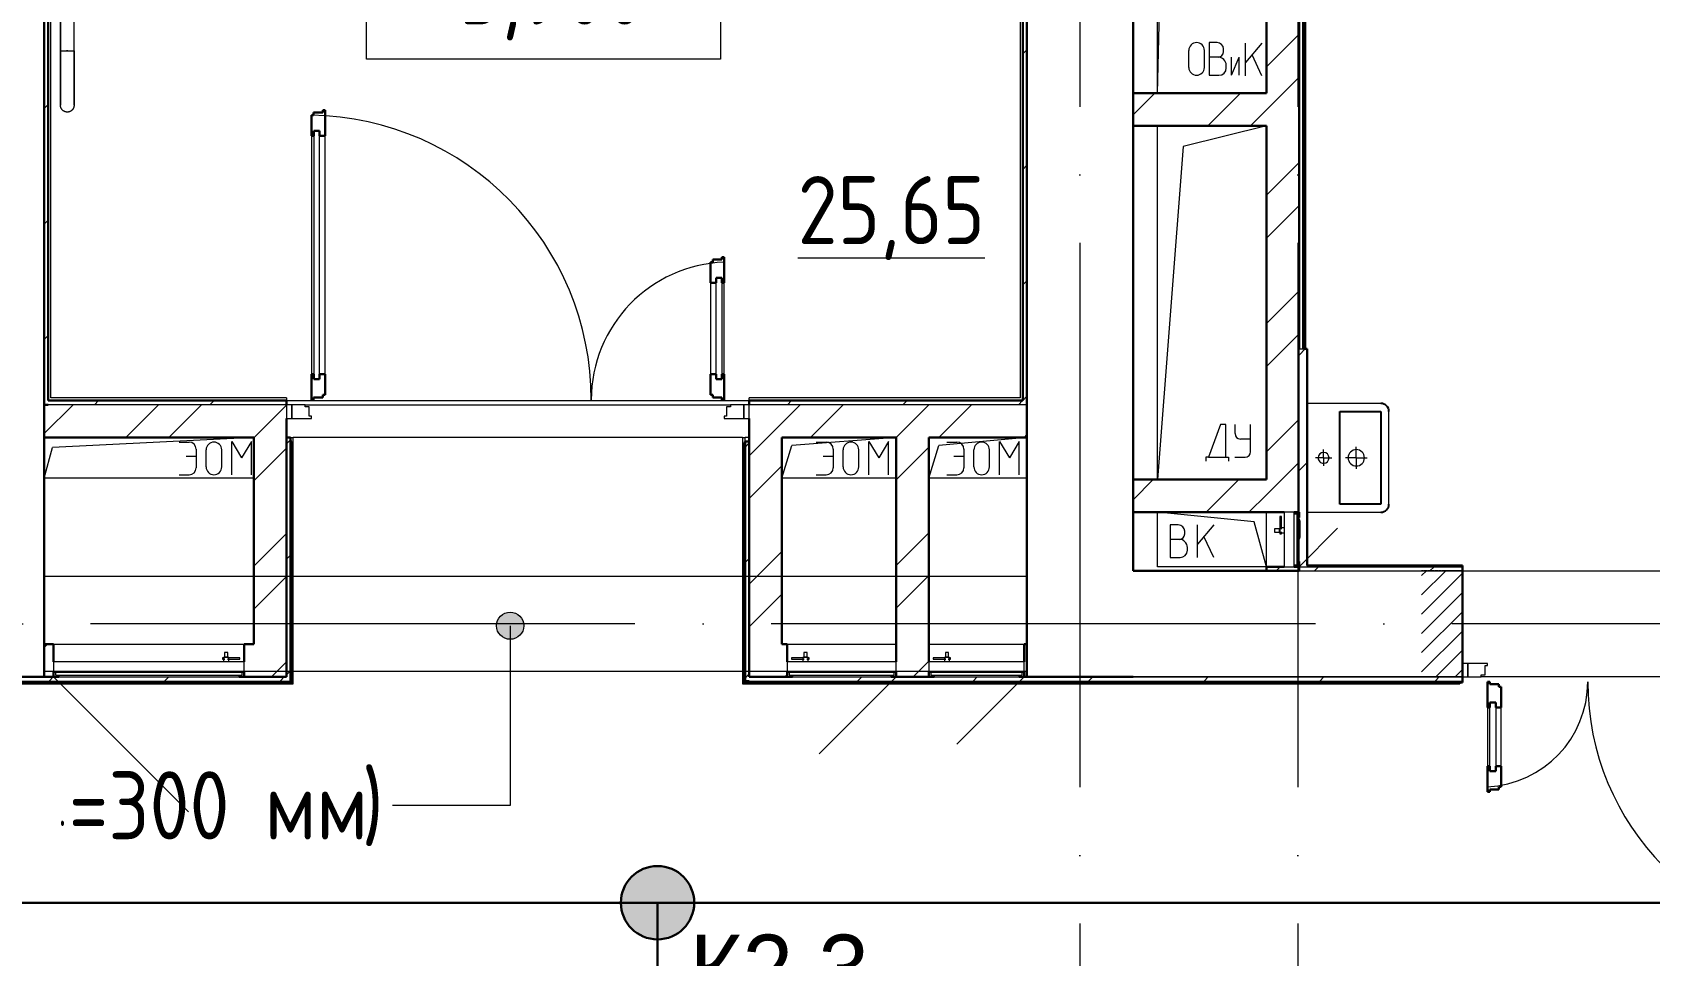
# Model space of a CAD drawing. Header units: millimetres. Extents: x -421858 to 614926, y -468665 to 141641.
# Drawn here: x 120828 to 126769, y -11256 to -7864 of the extents above; entities that cross this region are included whole.
import ezdxf

# ---------------------------------------------------------------- set-up
doc = ezdxf.new("R2010")
doc.units = ezdxf.units.MM
for name, pattern in [('ADSK_Линия сетки', [25, 20, -2.5, 0, -2.5]), ('ADSK_Сверху', [450, 300, -150]), ('ADSK_Штриховая_ш2 п1_5', [4.5, 3, -1.5])]:
    doc.linetypes.add(name, pattern=pattern)
for name, color, linetype, lineweight in [('RC-Линии_связи-Адресные', 5, 'Continuous', 30), ('Аннотация', 7, 'Continuous', 18), ('Двери', 252, 'Continuous', 9), ('Линии', 252, 'Continuous', 9), ('лс', 5, 'Continuous', 30), ('Марки помещений', 252, 'Continuous', 20), ('Оборудование', 8, 'Continuous', 18), ('Ограждение', 252, 'Continuous', 9), ('Оси', 252, 'Continuous', 9), ('Отметки', 7, 'Continuous', 9), ('Перекрытие', 252, 'Continuous', 18), ('Стены внутренние', 7, 'Continuous', 18), ('Стены наружные', 7, 'Continuous', 18), ('Стены штриховка', 252, 'Continuous', 9)]:
    doc.layers.add(name, color=color, linetype=linetype, lineweight=lineweight)
doc.layers.add('RC-Таблицы', color=7, linetype='Continuous')
doc.layers.add('Узлы', color=7, linetype='Continuous')
doc.layers.add('Двери открывание', color=7, linetype='Continuous', lineweight=9, true_color=0xc0c0c0)
doc.styles.add('GOST Common_2', font='', dxfattribs={"width": 0.9, "height": 250})
doc.styles.add('GOST Common_4', font='', dxfattribs={"height": 7})
doc.styles.add('Mipgost_5', font='', dxfattribs={"height": 250})
doc.styles.get('GOST Common_2').set_extended_font_data('GOST type B')
doc.styles.get('GOST Common_4').set_extended_font_data('GOST 2.304 type A')
doc.styles.get('Mipgost_5').set_extended_font_data('Mipgost')

# ---------------------------------------------------------------- blocks, each defined once
blk = doc.blocks.new('2 этаж')
at = {"layer": 'Аннотация', "lineweight": 9, "true_color": 0x636466}
h = blk.add_hatch(color=251, dxfattribs=at)
edge = h.paths.add_edge_path()
edge.add_arc((122582.8, -10044), 50, 0, 360)
at = {"layer": 'Двери', "lineweight": 18, "true_color": 0x636466}
h = blk.add_hatch(dxfattribs=at)
h.set_pattern_fill('FP_2', color=251, angle=180, style=0, pattern_type=2)
h.set_pattern_definition([(225, (126956.006, -10037.253), (35.3553, -35.3553), [])])
h.paths.add_polyline_path([(127731, -10232.3), (127731, -9842.3), (127581, -9842.3), (127581, -10232.3)])
h.paths.add_polyline_path([(126081, -10232.3), (126081, -9842.3), (125931, -9842.3), (125931, -10232.3)])
at = {"color": 251, "lineweight": 18, "true_color": 0x636466}
for p, q in [((124961, -8087.3), (124961, -4172.3)), ((124961, -8087.3), (125056, -4230.4)), ((125075.7, -7993.3), (125075.7, -7930.7)), ((125133.1, -7993.3), (125133.1, -7930.7)), ((125179.9, -7902), (125149.9, -7902)), ((125149.9, -7902), (125149.9, -8022)), ((125183.2, -7955.3), (125149.9, -7955.3)), ((125203.2, -7935.3), (125203.2, -7925.3)), ((125232.3, -8022), (125261, -7955.3)), ((125232.3, -8022), (125232.3, -7955.3)), ((125261, -8022), (125261, -7955.3)), ((125344, -7904), (125284, -7975.5)), ((125284, -8024), (125284, -7904)), ((125344, -8024), (125308.1, -7946.9)), ((125213.2, -7995.3), (125213.2, -7985.3)), ((125149.9, -8022), (125186.5, -8022)), ((124961, -9507.3), (124961, -8207.3)), ((125361, -8207.3), (125055.6, -8283.4)), ((125055.6, -8283.4), (124961, -9507.3)), ((125191.7, -9304.7), (125147.8, -9424.6)), ((125211.3, -9304.7), (125191.7, -9304.7)), ((125211.2, -9424.7), (125211.3, -9304.7)), ((125245.4, -9338.1), (125245.5, -9304.8)), ((125302.7, -9404.9), (125302.9, -9304.9)), ((121641, -9352.3), (120901.5, -9389)), ((121367, -9369.5), (121403.5, -9369.5)), ((121560, -9366.9), (121596.6, -9426.9)), ((121560, -9489.5), (121560, -9366.9)), ((121633.1, -9366.9), (121596.6, -9426.9)), ((121633.1, -9489.5), (121633.1, -9366.9)), ((123581, -9502.3), (123617, -9382.2)), ((124001, -9352.3), (123617, -9382.2)), ((123707, -9369.5), (123743.5, -9369.5)), ((123900, -9366.9), (123936.6, -9426.9)), ((123900, -9489.5), (123900, -9366.9)), ((123973.1, -9366.9), (123936.6, -9426.9)), ((123973.1, -9489.5), (123973.1, -9366.9)), ((124121, -9502.3), (124157, -9382.2)), ((124481, -9352.3), (124157, -9382.2)), ((124187, -9369.5), (124223.5, -9369.5)), ((124380, -9366.9), (124416.6, -9426.9)), ((124380, -9489.5), (124380, -9366.9)), ((124453.1, -9366.9), (124416.6, -9426.9)), ((124453.1, -9489.5), (124453.1, -9366.9)), ((125302.8, -9358.2), (125265.4, -9358.2)), ((120871, -9502.3), (120901.5, -9389)), ((121393.1, -9421.7), (121429.6, -9421.7)), ((121429.6, -9395.6), (121429.6, -9463.5)), ((121466.1, -9460.8), (121466.1, -9398.2)), ((121523.5, -9460.8), (121523.5, -9398.2)), ((123733.1, -9421.7), (123769.6, -9421.7)), ((123769.6, -9395.6), (123769.6, -9463.5)), ((123806.1, -9460.8), (123806.1, -9398.2)), ((123863.5, -9460.8), (123863.5, -9398.2)), ((124213.1, -9421.7), (124249.6, -9421.7)), ((124249.6, -9395.6), (124249.6, -9463.5)), ((124286.1, -9460.8), (124286.1, -9398.2)), ((124343.5, -9460.8), (124343.5, -9398.2)), ((125137.8, -9424.6), (125137.8, -9439.6)), ((125147.8, -9424.6), (125137.8, -9424.6)), ((125147.8, -9424.6), (125211.2, -9424.7)), ((125211.2, -9424.7), (125221.2, -9424.8)), ((125221.2, -9424.8), (125221.1, -9439.8)), ((125245.3, -9424.8), (125282.7, -9424.9)), ((121641, -9502.3), (120871, -9502.3)), ((121367, -9489.5), (121403.5, -9489.5)), ((124001, -9502.3), (123581, -9502.3)), ((123707, -9489.5), (123743.5, -9489.5)), ((124481, -9502.3), (124121, -9502.3)), ((124187, -9489.5), (124223.5, -9489.5)), ((125315.8, -9662), (124961, -9627.3)), ((124961, -9827.3), (124961, -9627.3)), ((125037.2, -9673.5), (125007.2, -9673.5)), ((125007.2, -9673.5), (125007.2, -9793.5)), ((125167.2, -9673.5), (125107.2, -9745)), ((125107.2, -9793.5), (125107.2, -9673.5)), ((125361, -9827.3), (125315.8, -9662)), ((125040.5, -9726.8), (125007.2, -9726.8)), ((125060.5, -9706.8), (125060.5, -9696.8)), ((125167.2, -9793.5), (125131.2, -9716.4)), ((125007.2, -9793.5), (125043.8, -9793.5)), ((125070.5, -9766.8), (125070.5, -9756.8)), ((125361, -9827.3), (124961, -9827.3))]:
    blk.add_line(p, q, dxfattribs=at)
for centre, radius, start, end in [((125104.4, -7930.7), 28.7, 0, 180), ((125179.9, -7925.3), 23.3, 0, 90), ((125183.2, -7935.3), 20, 270, 0), ((125183.2, -7985.3), 30, 0, 90), ((125104.4, -7993.3), 28.7, 180, 0), ((125186.5, -7995.3), 26.7, 270, 0), ((121403.5, -9395.6), 26.1, 0, 90), ((121494.8, -9398.2), 28.7, 0, 180), ((123743.5, -9395.6), 26.1, 0, 90), ((123834.8, -9398.2), 28.7, 0, 180), ((124223.5, -9395.6), 26.1, 0, 90), ((124314.8, -9398.2), 28.7, 0, 180), ((125265.4, -9338.2), 20, 179.91297, 269.91297), ((125282.7, -9404.9), 20, 269.91297, 359.91297), ((121403.5, -9463.5), 26.1, 270, 0), ((121494.8, -9460.8), 28.7, 180, 0), ((123743.5, -9463.5), 26.1, 270, 0), ((123834.8, -9460.8), 28.7, 180, 0), ((124223.5, -9463.5), 26.1, 270, 0), ((124314.8, -9460.8), 28.7, 180, 0), ((125037.2, -9696.8), 23.3, 0, 90), ((125040.5, -9706.8), 20, 270, 0), ((125040.5, -9756.8), 30, 0, 90), ((125043.8, -9766.8), 26.7, 270, 0)]:
    blk.add_arc(centre, radius, start, end, dxfattribs=at)
at = {"layer": 'Аннотация', "color": 251, "lineweight": 20, "true_color": 0x636466}
for p, q in [((122055.5, -7962.4), (122055.5, -7462.4)), ((123355.5, -7462.4), (123355.5, -7962.4)), ((123355.5, -7962.4), (122055.5, -7962.4))]:
    blk.add_line(p, q, dxfattribs=at)
at = {"layer": 'Аннотация', "color": 251, "lineweight": 9, "true_color": 0x636466}
for p, q in [((122582.8, -10044), (122582.8, -10704)), ((122156.7, -10704), (122150.6, -10704)), ((122582.8, -10704), (122156.7, -10704))]:
    blk.add_line(p, q, dxfattribs=at)
blk.add_circle((122582.8, -10044), 50, dxfattribs=at)
at = {"layer": 'Двери', "color": 251, "lineweight": 30, "true_color": 0x636466}
for p, q in [((121861, -8168.3), (121853, -8168.3)), ((121853, -8168.3), (121853, -8244.3)), ((121895, -8159.3), (121861, -8159.3)), ((121861, -8159.3), (121861, -8168.3)), ((121903, -8150.3), (121895, -8150.3)), ((121895, -8150.3), (121895, -8159.3)), ((121903, -8244.3), (121903, -8150.3)), ((121862, -8244.3), (121853, -8244.3)), ((121862, -8226.3), (121862, -8244.3)), ((121883, -8226.3), (121862, -8226.3)), ((121883, -8244.3), (121883, -8226.3)), ((121903, -8244.3), (121883, -8244.3)), ((123327, -8708.3), (123319, -8708.3)), ((123319, -8708.3), (123319, -8784.3)), ((123361, -8699.3), (123327, -8699.3)), ((123327, -8699.3), (123327, -8708.3)), ((123369, -8690.3), (123361, -8690.3)), ((123361, -8690.3), (123361, -8699.3)), ((123369, -8784.3), (123369, -8690.3)), ((123319, -8784.3), (123339, -8784.3)), ((123339, -8784.3), (123339, -8766.3)), ((123339, -8766.3), (123360, -8766.3)), ((123360, -8766.3), (123360, -8784.3)), ((123360, -8784.3), (123369, -8784.3)), ((121853, -9120.3), (121853, -9214.3)), ((121862, -9120.3), (121853, -9120.3)), ((121862, -9138.3), (121862, -9120.3)), ((121883, -9138.3), (121862, -9138.3)), ((121883, -9120.3), (121883, -9138.3)), ((121903, -9120.3), (121883, -9120.3)), ((121903, -9196.3), (121903, -9120.3)), ((123319, -9120.3), (123319, -9196.3)), ((123319, -9120.3), (123339, -9120.3)), ((123339, -9120.3), (123339, -9138.3)), ((123339, -9138.3), (123360, -9138.3)), ((123360, -9120.3), (123369, -9120.3)), ((123360, -9138.3), (123360, -9120.3)), ((123369, -9214.3), (123369, -9120.3)), ((121861, -9214.3), (121861, -9205.3)), ((121861, -9205.3), (121895, -9205.3)), ((121895, -9205.3), (121895, -9196.3)), ((121895, -9196.3), (121903, -9196.3)), ((123319, -9196.3), (123327, -9196.3)), ((123327, -9196.3), (123327, -9205.3)), ((123327, -9205.3), (123361, -9205.3)), ((123361, -9205.3), (123361, -9214.3)), ((121853, -9214.3), (121861, -9214.3)), ((123361, -9214.3), (123369, -9214.3)), ((126181, -10250.3), (126173, -10250.3)), ((126173, -10250.3), (126173, -10344.3)), ((126181, -10259.3), (126181, -10250.3)), ((126215, -10259.3), (126181, -10259.3)), ((126215, -10268.3), (126215, -10259.3)), ((126223, -10268.3), (126215, -10268.3)), ((126223, -10344.3), (126223, -10268.3)), ((126182, -10326.3), (126182, -10344.3)), ((126203, -10326.3), (126182, -10326.3)), ((126203, -10344.3), (126203, -10326.3)), ((126182, -10344.3), (126173, -10344.3)), ((126223, -10344.3), (126203, -10344.3)), ((126173, -10560.3), (126173, -10654.3)), ((126182, -10560.3), (126173, -10560.3)), ((126182, -10578.3), (126182, -10560.3)), ((126203, -10560.3), (126203, -10578.3)), ((126223, -10560.3), (126203, -10560.3)), ((126223, -10636.3), (126223, -10560.3)), ((126203, -10578.3), (126182, -10578.3)), ((126173, -10654.3), (126181, -10654.3)), ((126181, -10654.3), (126181, -10645.3)), ((126181, -10645.3), (126215, -10645.3)), ((126215, -10645.3), (126215, -10636.3)), ((126215, -10636.3), (126223, -10636.3))]:
    blk.add_line(p, q, dxfattribs=at)
at = {"layer": 'Двери', "color": 251, "true_color": 0x636466}
for p, q in [((121853, -8244.3), (121853, -9120.3)), ((121862, -8226.3), (121862, -9138.3)), ((121883, -8226.3), (121862, -8226.3)), ((121883, -9138.3), (121883, -8226.3)), ((121903, -9120.3), (121903, -8244.3)), ((123319, -8784.3), (123319, -9120.3)), ((123339, -9138.3), (123339, -8766.3)), ((123339, -8766.3), (123360, -8766.3)), ((123360, -8766.3), (123360, -9138.3)), ((123369, -9120.3), (123369, -8784.3)), ((121862, -9138.3), (121883, -9138.3)), ((123360, -9138.3), (123339, -9138.3)), ((121761, -9232.3), (121761, -9282.3)), ((121781, -9232.3), (121761, -9232.3)), ((121781, -9282.3), (121781, -9232.3)), ((121830, -9232.3), (121781, -9232.3)), ((121781, -9232.3), (121781, -9282.3)), ((121830, -9240.3), (121830, -9232.3)), ((121844, -9240.3), (121830, -9240.3)), ((121844, -9274.3), (121844, -9240.3)), ((123392, -9240.3), (123378, -9240.3)), ((123378, -9240.3), (123378, -9274.3)), ((123392, -9232.3), (123392, -9240.3)), ((123441, -9232.3), (123392, -9232.3)), ((123461, -9232.3), (123441, -9232.3)), ((123441, -9232.3), (123441, -9282.3)), ((123441, -9282.3), (123441, -9232.3)), ((123461, -9282.3), (123461, -9232.3)), ((121761, -9282.3), (121781, -9282.3)), ((121781, -9282.3), (121853, -9282.3)), ((121853, -9274.3), (121844, -9274.3)), ((121853, -9282.3), (121853, -9274.3)), ((123378, -9274.3), (123369, -9274.3)), ((123369, -9274.3), (123369, -9282.3)), ((123369, -9282.3), (123441, -9282.3)), ((123441, -9282.3), (123461, -9282.3)), ((126081, -10182.3), (126081, -10232.3)), ((126101, -10182.3), (126081, -10182.3)), ((126101, -10232.3), (126101, -10182.3)), ((126173, -10182.3), (126101, -10182.3)), ((126101, -10182.3), (126101, -10232.3)), ((126164, -10224.3), (126164, -10190.3)), ((126164, -10190.3), (126173, -10190.3)), ((126173, -10190.3), (126173, -10182.3)), ((126081, -10232.3), (126101, -10232.3)), ((126101, -10232.3), (126150, -10232.3)), ((126150, -10232.3), (126150, -10224.3)), ((126150, -10224.3), (126164, -10224.3)), ((126182, -10326.3), (126203, -10326.3)), ((126182, -10578.3), (126182, -10326.3)), ((126203, -10326.3), (126203, -10578.3)), ((126173, -10344.3), (126173, -10560.3)), ((126223, -10560.3), (126223, -10344.3)), ((126203, -10578.3), (126182, -10578.3))]:
    blk.add_line(p, q, dxfattribs=at)
at = {"layer": 'Двери', "color": 251, "linetype": 'ADSK_Штриховая_ш2 п1_5', "true_color": 0x636466}
for p, q in [((126081, -9842.3), (125931, -9842.3)), ((126081, -10232.3), (126081, -9842.3)), ((125931, -10232.3), (126081, -10232.3))]:
    blk.add_line(p, q, dxfattribs=at)
at = {"layer": 'Двери открывание', "color": 251, "true_color": 0x636466}
for centre, radius, start, end in [((121835, -9214.3), 1046, 0, 89.01398), ((123387, -9214.3), 506, 92.03862, 180), ((126155, -10250.3), 386, 272.67279, 0), ((127507, -10250.3), 966, 180, 268.93231)]:
    blk.add_arc(centre, radius, start, end, dxfattribs=at)
at = {"layer": 'Линии', "color": 251, "linetype": 'ADSK_Сверху', "ltscale": 100, "true_color": 0x636466}
for p, q in [((120871, -9862.3), (124481, -9862.3)), ((124481, -10212.3), (120871, -10212.3))]:
    blk.add_line(p, q, dxfattribs=at)
at = {"layer": 'Оборудование', "color": 251, "true_color": 0x636466}
for p, q in [((125410.6, -9643.1), (125410.6, -9688.9)), ((125415.6, -9643.1), (125410.6, -9643.1)), ((125415.6, -9688.9), (125415.6, -9643.1)), ((125462.4, -9627.3), (125426, -9627.3)), ((125426, -9627.3), (125426, -9827.3)), ((125463.3, -9826.3), (125463.3, -9628.2)), ((125473.1, -9634.3), (125463.3, -9634.3)), ((125473.1, -9655.3), (125474.4, -9655.3)), ((125473.1, -9655.3), (125474.5, -9655.3)), ((125474, -9819.3), (125474, -9635.2)), ((125481, -9646.3), (125475.5, -9646.3)), ((125481, -9808.3), (125481, -9646.3)), ((125483, -9655.3), (125481, -9655.3)), ((125483, -9659.3), (125483, -9655.3)), ((125483, -9659.3), (125483, -9719.8)), ((125408.2, -9687.6), (125390.7, -9687.6)), ((125390.7, -9687.6), (125390.7, -9699.9)), ((125390.7, -9699.9), (125408.2, -9699.9)), ((125410.1, -9685.7), (125408.2, -9687.6)), ((125408.2, -9687.6), (125408.2, -9699.9)), ((125408.2, -9699.9), (125410.1, -9701.8)), ((125426, -9684.1), (125410.1, -9684.1)), ((125410.1, -9684.1), (125410.1, -9703.4)), ((125410.1, -9703.4), (125426, -9703.4)), ((125410.6, -9698.6), (125410.6, -9706.8)), ((125410.6, -9706.8), (125415.6, -9706.8)), ((125415.6, -9706.8), (125415.6, -9698.6)), ((125481, -9827.3), (125622.4, -9685.8)), ((125481, -9723.8), (125483, -9723.8)), ((125483, -9723.8), (125483, -9719.8)), ((125474.4, -9799.3), (125473.1, -9799.3)), ((125473.1, -9799.3), (125474.5, -9799.3)), ((125426, -9827.3), (125462.4, -9827.3)), ((125463.3, -9820.3), (125473.1, -9820.3)), ((125475.5, -9808.3), (125481, -9808.3)), ((121533.4, -10141.9), (121533.4, -10159.4)), ((121545.6, -10141.9), (121533.4, -10141.9)), ((121545.6, -10159.4), (121545.6, -10141.9)), ((123661.4, -10141.9), (123661.4, -10159.4)), ((123673.6, -10141.9), (123661.4, -10141.9)), ((123673.6, -10159.4), (123673.6, -10141.9)), ((124181.4, -10141.9), (124181.4, -10159.4)), ((124193.6, -10141.9), (124181.4, -10141.9)), ((124193.6, -10159.4), (124193.6, -10141.9)), ((120906, -10177.3), (120906, -10213.6)), ((121606, -10177.3), (120906, -10177.3)), ((120906.9, -10214.6), (121605.1, -10214.6)), ((120913, -10214.6), (120913, -10224.3)), ((121534.7, -10161.9), (121526.4, -10161.9)), ((121526.4, -10161.9), (121526.4, -10166.9)), ((121526.4, -10166.9), (121534.7, -10166.9)), ((121529.9, -10161.3), (121529.9, -10177.3)), ((121549.2, -10161.3), (121529.9, -10161.3)), ((121533.4, -10159.4), (121531.4, -10161.3)), ((121545.6, -10159.4), (121533.4, -10159.4)), ((121590.2, -10161.9), (121544.3, -10161.9)), ((121544.3, -10166.9), (121590.2, -10166.9)), ((121547.6, -10161.3), (121545.6, -10159.4)), ((121549.2, -10177.3), (121549.2, -10161.3)), ((121590.2, -10166.9), (121590.2, -10161.9)), ((121599, -10224.3), (121599, -10214.6)), ((121606, -10213.6), (121606, -10177.3)), ((123601, -10177.3), (123601, -10213.6)), ((124001, -10177.3), (123601, -10177.3)), ((123601.9, -10214.6), (124000.1, -10214.6)), ((123608, -10214.6), (123608, -10224.3)), ((123616.9, -10161.9), (123616.9, -10166.9)), ((123662.7, -10161.9), (123616.9, -10161.9)), ((123616.9, -10166.9), (123662.7, -10166.9)), ((123657.9, -10161.3), (123657.9, -10177.3)), ((123677.2, -10161.3), (123657.9, -10161.3)), ((123661.4, -10159.4), (123659.4, -10161.3)), ((123673.6, -10159.4), (123661.4, -10159.4)), ((123680.6, -10161.9), (123672.3, -10161.9)), ((123672.3, -10166.9), (123680.6, -10166.9)), ((123675.6, -10161.3), (123673.6, -10159.4)), ((123677.2, -10177.3), (123677.2, -10161.3)), ((123680.6, -10166.9), (123680.6, -10161.9)), ((123994, -10224.3), (123994, -10214.6)), ((124001, -10213.6), (124001, -10177.3)), ((124121, -10177.3), (124121, -10213.6)), ((124471, -10177.3), (124121, -10177.3)), ((124121.9, -10214.6), (124470.1, -10214.6)), ((124128, -10214.6), (124128, -10224.3)), ((124136.9, -10161.9), (124136.9, -10166.9)), ((124182.7, -10161.9), (124136.9, -10161.9)), ((124136.9, -10166.9), (124182.7, -10166.9)), ((124177.9, -10161.3), (124177.9, -10177.3)), ((124197.2, -10161.3), (124177.9, -10161.3)), ((124181.4, -10159.4), (124179.4, -10161.3)), ((124193.6, -10159.4), (124181.4, -10159.4)), ((124200.6, -10161.9), (124192.3, -10161.9)), ((124192.3, -10166.9), (124200.6, -10166.9)), ((124195.6, -10161.3), (124193.6, -10159.4)), ((124197.2, -10177.3), (124197.2, -10161.3)), ((124200.6, -10166.9), (124200.6, -10161.9)), ((124464, -10224.3), (124464, -10214.6)), ((124471, -10213.6), (124471, -10177.3)), ((120906, -10232.3), (121401, -10727.2)), ((120914, -10225.3), (121598.1, -10225.3)), ((120925, -10226.8), (120925, -10232.3)), ((120925, -10232.3), (121587, -10232.3)), ((121587, -10232.3), (121587, -10226.8)), ((123609, -10225.3), (123993.1, -10225.3)), ((123620, -10226.8), (123620, -10232.3)), ((123620, -10232.3), (123982, -10232.3)), ((124001, -10232.3), (123718.2, -10515.1)), ((123982, -10232.3), (123982, -10226.8)), ((124129, -10225.3), (124463.1, -10225.3)), ((124140, -10226.8), (124140, -10232.3)), ((124140, -10232.3), (124452, -10232.3)), ((124471, -10232.3), (124223.5, -10479.7)), ((124443, -10224.3), (124443, -10225.5)), ((124443, -10225.5), (124443, -10224.3)), ((124452, -10232.3), (124452, -10226.8))]:
    blk.add_line(p, q, dxfattribs=at)
for points, knots in [([(125463.3, -9628.2), (125463.3, -9628.1), (125463.3, -9628), (125463.2, -9627.8), (125463.2, -9627.7), (125463, -9627.5), (125462.9, -9627.4), (125462.6, -9627.3), (125462.5, -9627.3), (125462.4, -9627.3)], [0, 0, 0, 0, 0.166667, 0.25, 0.333333, 0.5, 0.666667, 0.833333, 1, 1, 1, 1]), ([(125474, -9635.2), (125474, -9635.1), (125474, -9635), (125473.9, -9634.8), (125473.9, -9634.7), (125473.8, -9634.6), (125473.7, -9634.5), (125473.5, -9634.4), (125473.3, -9634.3), (125473.1, -9634.3), (125473.1, -9634.3)], [0, 0, 0, 0, 0.166667, 0.25, 0.333333, 0.416667, 0.541667, 0.666667, 0.833333, 1, 1, 1, 1]), ([(125475.5, -9646.3), (125475.4, -9646.3), (125475.2, -9646.2), (125475, -9646.1), (125474.8, -9646.1), (125474.6, -9645.9), (125474.5, -9645.8), (125474.3, -9645.7), (125474.2, -9645.5), (125474.1, -9645.3), (125474, -9645.1), (125474, -9644.9), (125474, -9644.7)], [0, 0, 0, 0, 0.166667, 0.25, 0.333333, 0.416667, 0.5, 0.583333, 0.666667, 0.75, 0.833333, 1, 1, 1, 1]), ([(125462.4, -9827.3), (125462.5, -9827.3), (125462.6, -9827.2), (125462.9, -9827.1), (125463, -9827), (125463.2, -9826.8), (125463.2, -9826.7), (125463.3, -9826.5), (125463.3, -9826.4), (125463.3, -9826.3)], [-1, -1, -1, -1, -0.833333, -0.666667, -0.5, -0.333333, -0.25, -0.166667, 0, 0, 0, 0]), ([(125473.1, -9820.3), (125473.1, -9820.3), (125473.3, -9820.2), (125473.5, -9820.1), (125473.7, -9820), (125473.8, -9819.9), (125473.9, -9819.8), (125473.9, -9819.7), (125474, -9819.5), (125474, -9819.4), (125474, -9819.3)], [-1, -1, -1, -1, -0.833333, -0.666667, -0.541667, -0.416667, -0.333333, -0.25, -0.166667, 0, 0, 0, 0]), ([(125474, -9809.8), (125474, -9809.7), (125474, -9809.5), (125474.1, -9809.2), (125474.2, -9809), (125474.3, -9808.9), (125474.5, -9808.7), (125474.6, -9808.6), (125474.8, -9808.5), (125475, -9808.4), (125475.2, -9808.3), (125475.4, -9808.3), (125475.5, -9808.3)], [-1, -1, -1, -1, -0.833333, -0.75, -0.666667, -0.583333, -0.5, -0.416667, -0.333333, -0.25, -0.166667, 0, 0, 0, 0]), ([(120906, -10213.6), (120906, -10213.7), (120906, -10213.9), (120906.1, -10214.1), (120906.3, -10214.3), (120906.4, -10214.4), (120906.6, -10214.5), (120906.7, -10214.5), (120906.8, -10214.6), (120906.9, -10214.6)], [-1, -1, -1, -1, -0.833333, -0.666667, -0.5, -0.333333, -0.25, -0.166667, 0, 0, 0, 0]), ([(121605.1, -10214.6), (121605.2, -10214.6), (121605.3, -10214.5), (121605.4, -10214.5), (121605.6, -10214.4), (121605.7, -10214.3), (121605.9, -10214.1), (121606, -10213.9), (121606, -10213.7), (121606, -10213.6)], [0, 0, 0, 0, 0.166667, 0.25, 0.333333, 0.5, 0.666667, 0.833333, 1, 1, 1, 1]), ([(123601, -10213.6), (123601, -10213.7), (123601, -10213.9), (123601.1, -10214.1), (123601.2, -10214.2), (123601.4, -10214.4), (123601.5, -10214.5), (123601.7, -10214.5), (123601.8, -10214.6), (123601.9, -10214.6)], [0, 0, 0, 0, 0.166667, 0.333333, 0.458333, 0.583333, 0.708333, 0.833333, 1, 1, 1, 1]), ([(124000.1, -10214.6), (124000.2, -10214.6), (124000.3, -10214.5), (124000.5, -10214.5), (124000.6, -10214.4), (124000.8, -10214.2), (124000.9, -10214.1), (124001, -10213.9), (124001, -10213.7), (124001, -10213.6)], [-1, -1, -1, -1, -0.833333, -0.75, -0.583333, -0.458333, -0.333333, -0.166667, 0, 0, 0, 0]), ([(124121, -10213.6), (124121, -10213.7), (124121, -10213.9), (124121.1, -10214.1), (124121.2, -10214.2), (124121.4, -10214.4), (124121.5, -10214.5), (124121.7, -10214.5), (124121.8, -10214.6), (124121.9, -10214.6)], [0, 0, 0, 0, 0.166667, 0.333333, 0.458333, 0.583333, 0.708333, 0.833333, 1, 1, 1, 1]), ([(124470.1, -10214.6), (124470.2, -10214.6), (124470.3, -10214.5), (124470.5, -10214.5), (124470.6, -10214.4), (124470.8, -10214.2), (124470.9, -10214.1), (124471, -10213.9), (124471, -10213.7), (124471, -10213.6)], [-1, -1, -1, -1, -0.833333, -0.75, -0.583333, -0.458333, -0.333333, -0.166667, 0, 0, 0, 0]), ([(120913, -10224.3), (120913, -10224.4), (120913, -10224.5), (120913.1, -10224.8), (120913.2, -10224.9), (120913.4, -10225), (120913.5, -10225.1), (120913.6, -10225.2), (120913.8, -10225.2), (120913.9, -10225.3), (120914, -10225.3)], [-1, -1, -1, -1, -0.833333, -0.666667, -0.541667, -0.416667, -0.333333, -0.25, -0.166667, 0, 0, 0, 0]), ([(120923.5, -10225.3), (120923.6, -10225.3), (120923.8, -10225.3), (120924.1, -10225.4), (120924.2, -10225.5), (120924.4, -10225.6), (120924.6, -10225.7), (120924.7, -10225.9), (120924.8, -10226), (120924.9, -10226.2), (120925, -10226.5), (120925, -10226.7), (120925, -10226.8)], [-1, -1, -1, -1, -0.833333, -0.75, -0.666667, -0.583333, -0.5, -0.416667, -0.333333, -0.25, -0.166667, 0, 0, 0, 0]), ([(121587, -10226.8), (121587, -10226.7), (121587, -10226.5), (121587.1, -10226.2), (121587.2, -10226), (121587.3, -10225.9), (121587.5, -10225.7), (121587.6, -10225.6), (121587.8, -10225.5), (121588, -10225.4), (121588.2, -10225.3), (121588.4, -10225.3), (121588.5, -10225.3)], [0, 0, 0, 0, 0.166667, 0.25, 0.333333, 0.416667, 0.5, 0.583333, 0.666667, 0.75, 0.833333, 1, 1, 1, 1]), ([(121598.1, -10225.3), (121598.1, -10225.3), (121598.3, -10225.2), (121598.4, -10225.2), (121598.5, -10225.1), (121598.7, -10225), (121598.8, -10224.9), (121598.9, -10224.8), (121599, -10224.5), (121599, -10224.4), (121599, -10224.3)], [0, 0, 0, 0, 0.166667, 0.25, 0.333333, 0.416667, 0.541667, 0.666667, 0.833333, 1, 1, 1, 1]), ([(123608, -10224.3), (123608, -10224.4), (123608, -10224.5), (123608.1, -10224.8), (123608.2, -10224.9), (123608.4, -10225), (123608.5, -10225.1), (123608.6, -10225.2), (123608.8, -10225.2), (123608.9, -10225.3), (123609, -10225.3)], [0, 0, 0, 0, 0.166667, 0.333333, 0.458333, 0.583333, 0.666667, 0.75, 0.833333, 1, 1, 1, 1]), ([(123618.5, -10225.3), (123618.6, -10225.3), (123618.8, -10225.3), (123619.1, -10225.4), (123619.2, -10225.5), (123619.4, -10225.6), (123619.6, -10225.7), (123619.7, -10225.9), (123619.8, -10226), (123619.9, -10226.2), (123620, -10226.5), (123620, -10226.7), (123620, -10226.8)], [0, 0, 0, 0, 0.166667, 0.25, 0.333333, 0.416667, 0.5, 0.583333, 0.666667, 0.75, 0.833333, 1, 1, 1, 1]), ([(123982, -10226.8), (123982, -10226.7), (123982, -10226.5), (123982.1, -10226.2), (123982.2, -10226), (123982.3, -10225.9), (123982.5, -10225.7), (123982.6, -10225.6), (123982.8, -10225.5), (123983, -10225.4), (123983.2, -10225.3), (123983.4, -10225.3), (123983.5, -10225.3)], [-1, -1, -1, -1, -0.833333, -0.75, -0.666667, -0.583333, -0.5, -0.416667, -0.333333, -0.25, -0.166667, 0, 0, 0, 0]), ([(123993.1, -10225.3), (123993.1, -10225.3), (123993.3, -10225.2), (123993.4, -10225.2), (123993.5, -10225.1), (123993.7, -10225), (123993.8, -10224.9), (123993.9, -10224.8), (123994, -10224.5), (123994, -10224.4), (123994, -10224.3)], [-1, -1, -1, -1, -0.833333, -0.75, -0.666667, -0.583333, -0.458333, -0.333333, -0.166667, 0, 0, 0, 0]), ([(124128, -10224.3), (124128, -10224.4), (124128, -10224.5), (124128.1, -10224.8), (124128.2, -10224.9), (124128.4, -10225), (124128.5, -10225.1), (124128.6, -10225.2), (124128.8, -10225.2), (124128.9, -10225.3), (124129, -10225.3)], [0, 0, 0, 0, 0.166667, 0.333333, 0.458333, 0.583333, 0.666667, 0.75, 0.833333, 1, 1, 1, 1]), ([(124138.5, -10225.3), (124138.6, -10225.3), (124138.8, -10225.3), (124139.1, -10225.4), (124139.2, -10225.5), (124139.4, -10225.6), (124139.6, -10225.7), (124139.7, -10225.9), (124139.8, -10226), (124139.9, -10226.2), (124140, -10226.5), (124140, -10226.7), (124140, -10226.8)], [0, 0, 0, 0, 0.166667, 0.25, 0.333333, 0.416667, 0.5, 0.583333, 0.666667, 0.75, 0.833333, 1, 1, 1, 1]), ([(124452, -10226.8), (124452, -10226.7), (124452, -10226.5), (124452.1, -10226.2), (124452.2, -10226), (124452.3, -10225.9), (124452.5, -10225.7), (124452.6, -10225.6), (124452.8, -10225.5), (124453, -10225.4), (124453.2, -10225.3), (124453.4, -10225.3), (124453.5, -10225.3)], [-1, -1, -1, -1, -0.833333, -0.75, -0.666667, -0.583333, -0.5, -0.416667, -0.333333, -0.25, -0.166667, 0, 0, 0, 0]), ([(124463.1, -10225.3), (124463.1, -10225.3), (124463.3, -10225.2), (124463.4, -10225.2), (124463.5, -10225.1), (124463.7, -10225), (124463.8, -10224.9), (124463.9, -10224.8), (124464, -10224.5), (124464, -10224.4), (124464, -10224.3)], [-1, -1, -1, -1, -0.833333, -0.75, -0.666667, -0.583333, -0.458333, -0.333333, -0.166667, 0, 0, 0, 0])]:
    blk.add_open_spline(points, degree=3, knots=knots, dxfattribs=at)
at = {"layer": 'Ограждение', "color": 251, "true_color": 0x636466}
for p, q in [((125506, -9027.3), (125506, -4037.3)), ((124456, -7332.3), (124456, -9207.3)), ((120896, -9207.3), (120896, -7632.3)), ((120931, -7631.6), (120931, -7932.3)), ((120931, -7932.3), (120931, -7632.3)), ((120981, -7932.3), (120981, -7631.6)), ((120981, -7932.3), (120981, -7632.3)), ((120931, -7932.3), (120956, -7932.3)), ((120953.7, -7932.3), (120958.3, -7932.3)), ((120956, -7932.3), (120953.7, -7932.3)), ((120958.3, -7932.3), (120956, -7932.3)), ((120956, -7932.3), (120981, -7932.3)), ((121761, -9207.3), (120896, -9207.3)), ((121761, -9207.3), (121761, -9217.3)), ((123461, -9217.3), (123461, -9207.3)), ((124456, -9207.3), (123461, -9207.3)), ((121776, -9352.3), (121786, -9352.3)), ((121786, -10257.3), (121786, -9352.3)), ((123436, -9352.3), (123446, -9352.3)), ((123436, -9352.3), (123436, -10257.3)), ((123446, -9367.3), (123446, -9352.3)), ((120396, -10257.3), (121786, -10257.3)), ((121786, -10257.3), (121781, -10252.3)), ((123436, -10257.3), (123441, -10252.3)), ((123436, -10257.3), (126071, -10257.3)), ((126071, -10252.2), (126071, -10257.3))]:
    blk.add_line(p, q, dxfattribs=at)
at = {"layer": 'Ограждение', "color": 251, "true_color": 0x636466, "flags": 128}
for points in [[(120931, -7932.3), (120931, -7940.3), (120931, -7948.2), (120931, -7956.2), (120931, -7964.1), (120931, -7972), (120931, -7979.8), (120931, -7987.5), (120931, -7995.2), (120931, -8002.7), (120931, -8010.1), (120931, -8017.4), (120931, -8024.6), (120931, -8031.6), (120931, -8038.5), (120931, -8045.2), (120931, -8051.7), (120931, -8058), (120931, -8064.1), (120931, -8070), (120931, -8075.7), (120931, -8081.2), (120931, -8086.4), (120931, -8091.4), (120931, -8096.1), (120931, -8100.5), (120931, -8104.7), (120931, -8108.6), (120931, -8112.3), (120931, -8115.6), (120931, -8118.7), (120931, -8121.4), (120931, -8123.9), (120931, -8126), (120931, -8127.8), (120931, -8129.3), (120931, -8130.5), (120931, -8131.4), (120931, -8132), (120931, -8132.2), (120931, -8132.3)], [(120931, -8132.3), (120931, -8132.1), (120931, -8131.6), (120931, -8130.8), (120931, -8129.7), (120931, -8128.3), (120931, -8126.5), (120931, -8124.5), (120931, -8122.1), (120931, -8119.4), (120931, -8116.5), (120931, -8113.2), (120931, -8109.7), (120931, -8105.8), (120931, -8101.7), (120931, -8097.3), (120931, -8092.7), (120931, -8087.8), (120931, -8082.6), (120931, -8077.2), (120931, -8071.6), (120931, -8065.7), (120931, -8059.7), (120931, -8053.4), (120931, -8047), (120931, -8040.3), (120931, -8033.5), (120931, -8026.5), (120931, -8019.4), (120931, -8012.1), (120931, -8004.7), (120931, -7997.2), (120931, -7989.6), (120931, -7981.9), (120931, -7974.1), (120931, -7966.2), (120931, -7958.3), (120931, -7950.4), (120931, -7942.4), (120931, -7934.4), (120931, -7932.3)], [(120981, -7932.3), (120981, -7940.3), (120981, -7948.2), (120981, -7956.2), (120981, -7964.1), (120981, -7972), (120981, -7979.8), (120981, -7987.5), (120981, -7995.2), (120981, -8002.7), (120981, -8010.1), (120981, -8017.4), (120981, -8024.6), (120981, -8031.6), (120981, -8038.5), (120981, -8045.2), (120981, -8051.7), (120981, -8058), (120981, -8064.1), (120981, -8070), (120981, -8075.7), (120981, -8081.2), (120981, -8086.4), (120981, -8091.4), (120981, -8096.1), (120981, -8100.5), (120981, -8104.7), (120981, -8108.6), (120981, -8112.3), (120981, -8115.6), (120981, -8118.7), (120981, -8121.4), (120981, -8123.9), (120981, -8126), (120981, -8127.8), (120981, -8129.3), (120981, -8130.5), (120981, -8131.4), (120981, -8132), (120981, -8132.2), (120981, -8132.3)], [(120981, -8132.3), (120981, -8132.1), (120981, -8131.6), (120981, -8130.8), (120981, -8129.7), (120981, -8128.3), (120981, -8126.5), (120981, -8124.5), (120981, -8122.1), (120981, -8119.4), (120981, -8116.5), (120981, -8113.2), (120981, -8109.7), (120981, -8105.8), (120981, -8101.7), (120981, -8097.3), (120981, -8092.7), (120981, -8087.8), (120981, -8082.6), (120981, -8077.2), (120981, -8071.6), (120981, -8065.7), (120981, -8059.7), (120981, -8053.4), (120981, -8047), (120981, -8040.3), (120981, -8033.5), (120981, -8026.5), (120981, -8019.4), (120981, -8012.1), (120981, -8004.7), (120981, -7997.2), (120981, -7989.6), (120981, -7981.9), (120981, -7974.1), (120981, -7966.2), (120981, -7958.3), (120981, -7950.4), (120981, -7942.4), (120981, -7934.4), (120981, -7932.3)], [(120956, -8157.3), (120955, -8157.2), (120954, -8157.2), (120953, -8157.1), (120952, -8156.9), (120951, -8156.8), (120950.1, -8156.5), (120949.1, -8156.3), (120948.1, -8156), (120947.2, -8155.7), (120946.3, -8155.3), (120945.4, -8154.9), (120944.5, -8154.4), (120943.6, -8153.9), (120942.7, -8153.4), (120941.9, -8152.9), (120941.1, -8152.3), (120940.3, -8151.7), (120939.5, -8151), (120938.8, -8150.4), (120938.1, -8149.7), (120937.4, -8148.9), (120936.7, -8148.2), (120936.1, -8147.4), (120935.5, -8146.6), (120935, -8145.8), (120934.4, -8144.9), (120934, -8144), (120933.5, -8143.1), (120933.1, -8142.2), (120932.7, -8141.3), (120932.4, -8140.4), (120932.1, -8139.4), (120931.8, -8138.5), (120931.6, -8137.5), (120931.4, -8136.5), (120931.2, -8135.5), (120931.1, -8134.5), (120931, -8133.5), (120931, -8132.5), (120931, -8132.3)], [(120981, -8132.3), (120981, -8133.3), (120980.9, -8134.3), (120980.8, -8135.2), (120980.7, -8136.2), (120980.5, -8137.2), (120980.3, -8138.2), (120980, -8139.2), (120979.7, -8140.1), (120979.4, -8141.1), (120979, -8142), (120978.6, -8142.9), (120978.2, -8143.8), (120977.7, -8144.7), (120977.2, -8145.5), (120976.6, -8146.4), (120976.1, -8147.2), (120975.4, -8148), (120974.8, -8148.7), (120974.1, -8149.5), (120973.4, -8150.2), (120972.7, -8150.9), (120971.9, -8151.5), (120971.2, -8152.1), (120970.3, -8152.7), (120969.5, -8153.3), (120968.7, -8153.8), (120967.8, -8154.3), (120966.9, -8154.8), (120966, -8155.2), (120965.1, -8155.6), (120964.1, -8155.9), (120963.2, -8156.2), (120962.2, -8156.5), (120961.2, -8156.7), (120960.3, -8156.9), (120959.3, -8157), (120958.3, -8157.2), (120957.3, -8157.2), (120956.3, -8157.3), (120956, -8157.3)]]:
    blk.add_lwpolyline(points, dxfattribs=at)
at = {"layer": 'Оси', "color": 251, "linetype": 'ADSK_Линия сетки', "ltscale": 100, "true_color": 0x636466}
for p, q in [((124676, -1137.3), (124676, -30993.4)), ((125476, -1137.3), (125476, -32263.4)), ((170543.3, -10037.3), (93565.9, -10037.3))]:
    blk.add_line(p, q, dxfattribs=at)
at = {"layer": 'Перекрытие', "color": 251, "ltscale": 100, "true_color": 0x636466}
for p, q in [((124961, -8087.3), (124961, -4172.3)), ((124961, -9507.3), (124961, -8207.3)), ((121641, -9502.3), (120871, -9502.3)), ((124001, -9502.3), (123581, -9502.3)), ((124481, -9502.3), (124121, -9502.3)), ((124961, -9827.3), (124961, -9627.3)), ((125361, -9827.3), (124961, -9827.3))]:
    blk.add_line(p, q, dxfattribs=at)
at = {"layer": 'Стены внутренние', "color": 251, "lineweight": 30, "true_color": 0x636466}
for p, q in [((124871, -8087.3), (124871, -4172.3)), ((124871, -9507.3), (124871, -8207.3)), ((120871, -10232.3), (120871, -9352.3)), ((124481, -9352.3), (124481, -10232.3)), ((124871, -9842.3), (124871, -9627.3)), ((125361, -9842.3), (124871, -9842.3)), ((126081, -10232.3), (126081, -9842.3)), ((124481, -10232.3), (124871, -10232.3))]:
    blk.add_line(p, q, dxfattribs=at)
at = {"layer": 'Стены внутренние', "color": 251, "true_color": 0x636466}
for p, q in [((126081, -9842.3), (127581, -9842.3)), ((124871, -10232.3), (126081, -10232.3)), ((127512, -10232.3), (126150, -10232.3))]:
    blk.add_line(p, q, dxfattribs=at)
at = {"layer": 'Стены наружные', "color": 251, "lineweight": 30, "true_color": 0x636466}
for p, q in [((120871, -9352.3), (120871, -2037.3)), ((120886, -9217.3), (120886, -2052.3)), ((124466, -9217.3), (124466, -2052.3)), ((124481, -9352.3), (124481, -2037.3)), ((125496, -9027.3), (125496, -4037.3)), ((125501, -9027.3), (125501, -4032.3)), ((125481, -9027.3), (125481, -4052.3)), ((125361, -4172.3), (125361, -8087.3)), ((125361, -8087.3), (124871, -8087.3)), ((124871, -8087.3), (124871, -8207.3)), ((124871, -8207.3), (125361, -8207.3)), ((125361, -8207.3), (125361, -9507.3)), ((125511, -9027.3), (125501, -9027.3)), ((125511, -9822.3), (125511, -9027.3)), ((120886, -9232.3), (120871, -9232.3)), ((121761, -9217.3), (120886, -9217.3)), ((121761, -9232.3), (121761, -9217.3)), ((124466, -9217.3), (123461, -9217.3)), ((123461, -9217.3), (123461, -9232.3)), ((121761, -9282.3), (121761, -10232.3)), ((123461, -10232.3), (123461, -9282.3)), ((120871, -9352.3), (121641, -9352.3)), ((121641, -9352.3), (121641, -10112.3)), ((121776, -9352.3), (121761, -9352.3)), ((121776, -9352.3), (121776, -10247.3)), ((121781, -9367.3), (121776, -9367.3)), ((121781, -10252.3), (121781, -9367.3)), ((123441, -9372.3), (123441, -10252.3)), ((123446, -9372.3), (123441, -9372.3)), ((123461, -9367.3), (123446, -9367.3)), ((123446, -10247.3), (123446, -9367.3)), ((123581, -9352.3), (124001, -9352.3)), ((123581, -10112.3), (123581, -9352.3)), ((124001, -9352.3), (124001, -10177.3)), ((124121, -9352.3), (124481, -9352.3)), ((124121, -10177.3), (124121, -9352.3)), ((125361, -9507.3), (124871, -9507.3)), ((124871, -9507.3), (124871, -9627.3)), ((124871, -9627.3), (125426, -9627.3)), ((125462.6, -9627.3), (125481, -9627.3)), ((125481, -9627.3), (125481, -9646.3)), ((125361, -9827.3), (125361, -9842.3)), ((125426, -9827.3), (125361, -9827.3)), ((125361, -9842.3), (125481, -9842.3)), ((125481, -9827.3), (125462.6, -9827.3)), ((125481, -9808.3), (125481, -9842.3)), ((126081, -9822.3), (125511, -9822.3)), ((126081, -9842.3), (126081, -9822.3)), ((120906, -10112.3), (120871, -10112.3)), ((120906, -10177.3), (120906, -10112.3)), ((121641, -10112.3), (121606, -10112.3)), ((121606, -10112.3), (121606, -10177.3)), ((123601, -10112.3), (123581, -10112.3)), ((123601, -10177.3), (123601, -10112.3)), ((124481, -10112.3), (124471, -10112.3)), ((124471, -10112.3), (124471, -10177.3)), ((120906, -10232.3), (120906, -10213.9)), ((121606, -10213.9), (121606, -10232.3)), ((123601, -10232.3), (123601, -10213.9)), ((124001, -10213.9), (124001, -10232.3)), ((124121, -10232.3), (124121, -10213.9)), ((124471, -10213.9), (124471, -10232.3)), ((120396, -10252.3), (121781, -10252.3)), ((120925, -10232.3), (120481, -10232.3)), ((121761, -10232.3), (121587, -10232.3)), ((123441, -10252.3), (126081, -10252.3)), ((123446, -10247.3), (123461, -10247.3)), ((123620, -10232.3), (123461, -10232.3)), ((124140, -10232.3), (123982, -10232.3)), ((124001, -10232.3), (124121, -10232.3)), ((124871, -10232.3), (124452, -10232.3)), ((124471, -10232.3), (124481, -10232.3)), ((126081, -10252.3), (126081, -10232.3))]:
    blk.add_line(p, q, dxfattribs=at)
at = {"layer": 'Стены наружные', "color": 251, "linetype": 'Continuous', "lineweight": 9, "true_color": 0x636466}
for p, q in [((125361, -7991.4), (125481, -7871.4)), ((125496, -7903.4), (125501, -7898.4)), ((124466, -7943.5), (124481, -7928.5)), ((125496, -7974.2), (125501, -7969.2)), ((125361, -8148.6), (125481, -8028.6)), ((125496, -8044.9), (125501, -8039.9)), ((120871, -8144.4), (120886, -8129.4)), ((124871, -8167.1), (124950.9, -8087.3)), ((125145.2, -8207.3), (125265.2, -8087.3)), ((125496, -8115.6), (125501, -8110.6)), ((125302.3, -8207.3), (125361, -8148.6)), ((125496, -8186.3), (125501, -8181.3)), ((125496, -8257), (125501, -8252)), ((124466, -8367.8), (124481, -8352.8)), ((125361, -8462.9), (125481, -8342.9)), ((125496, -8327.7), (125501, -8322.7)), ((125496, -8398.4), (125501, -8393.4)), ((125496, -8469.1), (125501, -8464.1)), ((120871, -8568.7), (120886, -8553.7)), ((125361, -8620), (125481, -8500)), ((125496, -8539.8), (125501, -8534.8)), ((125496, -8610.6), (125501, -8605.6)), ((125496, -8681.3), (125501, -8676.3)), ((124466, -8792), (124481, -8777)), ((125496, -8752), (125501, -8747)), ((125361, -8934.4), (125481, -8814.4)), ((125496, -8822.7), (125501, -8817.7)), ((125496, -8893.4), (125501, -8888.4)), ((125496, -8964.1), (125501, -8959.1)), ((120871, -8992.9), (120886, -8977.9)), ((125361, -9091.5), (125481, -8971.5)), ((125481, -9049.8), (125503.6, -9027.3)), ((124466, -9216.3), (124481, -9201.3)), ((120871, -9338.3), (120977.1, -9232.3)), ((121055.9, -9232.3), (121070.9, -9217.3)), ((121171.4, -9352.3), (121291.4, -9232.3)), ((121328.6, -9352.3), (121448.6, -9232.3)), ((121480.2, -9232.3), (121495.2, -9217.3)), ((121642.9, -9352.3), (121761, -9234.1)), ((123528.7, -9352.3), (123648.7, -9232.3)), ((123601.5, -9232.3), (123616.5, -9217.3)), ((123685.9, -9352.3), (123805.9, -9232.3)), ((124000.2, -9352.3), (124120.2, -9232.3)), ((124025.8, -9232.3), (124040.8, -9217.3)), ((124157.3, -9352.3), (124277.3, -9232.3)), ((124450, -9232.3), (124465, -9217.3)), ((125361, -9405.8), (125481, -9285.8)), ((121641, -9354.1), (121642.9, -9352.3)), ((121761, -9375.7), (121776, -9360.7)), ((123446, -9387.8), (123461, -9372.8)), ((123461, -9420), (123528.7, -9352.3)), ((124471.6, -9352.3), (124481, -9342.9)), ((121641, -9511.3), (121761, -9391.3)), ((121776, -9431.4), (121781, -9426.4)), ((123441, -9392.8), (123446, -9387.8)), ((124001, -9508.6), (124121, -9388.6)), ((125361, -9563), (125481, -9443)), ((125481, -9474.1), (125511, -9444.1)), ((121776, -9502.1), (121781, -9497.1)), ((123441, -9463.5), (123446, -9458.5)), ((123461, -9577.1), (123581, -9457.1)), ((123441, -9534.2), (123446, -9529.2)), ((124871, -9581.5), (124945.3, -9507.3)), ((125139.6, -9627.3), (125259.6, -9507.3)), ((125296.7, -9627.3), (125361, -9563)), ((121776, -9572.8), (121781, -9567.8)), ((123441, -9604.9), (123446, -9599.9)), ((121776, -9643.5), (121781, -9638.5)), ((123441, -9675.6), (123446, -9670.6)), ((121641, -9825.6), (121761, -9705.6)), ((121776, -9714.3), (121781, -9709.3)), ((123441, -9746.3), (123446, -9741.3)), ((124001, -9822.9), (124121, -9702.9)), ((121761, -9800), (121776, -9785)), ((121776, -9785), (121781, -9780)), ((123446, -9812), (123461, -9797)), ((123461, -9891.4), (123581, -9771.4)), ((121776, -9855.7), (121781, -9850.7)), ((123441, -9817), (123446, -9812)), ((124001, -9980), (124121, -9860)), ((125396, -9842.3), (125411, -9827.3)), ((125537.1, -9842.3), (125552.1, -9827.3)), ((125552.1, -9827.3), (125557.1, -9822.3)), ((125622.8, -9827.3), (125627.8, -9822.3)), ((125693.5, -9827.3), (125698.5, -9822.3)), ((125764.2, -9827.3), (125769.2, -9822.3)), ((125834.9, -9827.3), (125839.9, -9822.3)), ((125905.7, -9827.3), (125910.7, -9822.3)), ((125961.4, -9842.3), (125976.4, -9827.3)), ((125976.4, -9827.3), (125981.4, -9822.3)), ((126047.1, -9827.3), (126052.1, -9822.3)), ((121641, -9982.7), (121761, -9862.7)), ((123441, -9887.7), (123446, -9882.7)), ((121776, -9926.4), (121781, -9921.4)), ((123441, -9958.4), (123446, -9953.4)), ((123461, -10048.6), (123581, -9928.6)), ((121776, -9997.1), (121781, -9992.1)), ((123441, -10029.2), (123446, -10024.2)), ((121776, -10067.8), (121781, -10062.8)), ((123441, -10099.9), (123446, -10094.9)), ((120871, -10124.1), (120882.9, -10112.3)), ((121776, -10138.5), (121781, -10133.5)), ((121705.8, -10232.3), (121761, -10177)), ((121761, -10224.2), (121776, -10209.2)), ((121776, -10209.2), (121781, -10204.2)), ((123441, -10170.6), (123446, -10165.6)), ((124063.1, -10232.3), (124121, -10174.4)), ((120884.5, -10252.3), (120889.5, -10247.3)), ((120889.5, -10247.3), (120904.5, -10232.3)), ((120955.2, -10252.3), (120960.2, -10247.3)), ((121025.9, -10252.3), (121030.9, -10247.3)), ((121096.6, -10252.3), (121101.6, -10247.3)), ((121167.3, -10252.3), (121172.3, -10247.3)), ((121238, -10252.3), (121243, -10247.3)), ((121308.7, -10252.3), (121313.7, -10247.3)), ((121313.7, -10247.3), (121328.7, -10232.3)), ((121379.4, -10252.3), (121384.4, -10247.3)), ((121450.1, -10252.3), (121455.1, -10247.3)), ((121520.9, -10252.3), (121525.9, -10247.3)), ((121591.6, -10252.3), (121596.6, -10247.3)), ((121662.3, -10252.3), (121667.3, -10247.3)), ((121733, -10252.3), (121738, -10247.3)), ((121738, -10247.3), (121753, -10232.3)), ((123441, -10241.3), (123446, -10236.3)), ((123446, -10236.3), (123461, -10221.3)), ((123500.8, -10252.3), (123505.8, -10247.3)), ((123571.5, -10252.3), (123576.5, -10247.3)), ((123591.6, -10232.3), (123601, -10222.9)), ((123642.2, -10252.3), (123647.2, -10247.3)), ((123712.9, -10252.3), (123717.9, -10247.3)), ((123783.6, -10252.3), (123788.6, -10247.3)), ((123854.3, -10252.3), (123859.3, -10247.3)), ((123859.3, -10247.3), (123874.3, -10232.3)), ((123925, -10252.3), (123930, -10247.3)), ((123995.7, -10252.3), (124000.7, -10247.3)), ((124066.4, -10252.3), (124071.4, -10247.3)), ((124137.2, -10252.3), (124142.2, -10247.3)), ((124207.9, -10252.3), (124212.9, -10247.3)), ((124278.6, -10252.3), (124283.6, -10247.3)), ((124283.6, -10247.3), (124298.6, -10232.3)), ((124349.3, -10252.3), (124354.3, -10247.3)), ((124420, -10252.3), (124425, -10247.3)), ((124490.7, -10252.3), (124495.7, -10247.3)), ((124561.4, -10252.3), (124566.4, -10247.3)), ((124632.1, -10252.3), (124637.1, -10247.3)), ((124702.8, -10252.3), (124707.8, -10247.3)), ((124707.8, -10247.3), (124722.8, -10232.3)), ((124773.5, -10252.3), (124778.5, -10247.3)), ((124844.3, -10252.3), (124849.3, -10247.3)), ((124915, -10252.3), (124920, -10247.3)), ((124985.7, -10252.3), (124990.7, -10247.3)), ((125056.4, -10252.3), (125061.4, -10247.3)), ((125127.1, -10252.3), (125132.1, -10247.3)), ((125132.1, -10247.3), (125147.1, -10232.3)), ((125197.8, -10252.3), (125202.8, -10247.3)), ((125268.5, -10252.3), (125273.5, -10247.3)), ((125339.2, -10252.3), (125344.2, -10247.3)), ((125409.9, -10252.3), (125414.9, -10247.3)), ((125480.7, -10252.3), (125485.7, -10247.3)), ((125551.4, -10252.3), (125556.4, -10247.3)), ((125556.4, -10247.3), (125571.4, -10232.3)), ((125622.1, -10252.3), (125627.1, -10247.3)), ((125692.8, -10252.3), (125697.8, -10247.3)), ((125763.5, -10252.3), (125768.5, -10247.3)), ((125834.2, -10252.3), (125839.2, -10247.3)), ((125904.9, -10252.3), (125909.9, -10247.3)), ((125975.6, -10252.3), (125980.6, -10247.3)), ((125980.6, -10247.3), (125995.6, -10232.3)), ((126046.3, -10252.3), (126051.3, -10247.3))]:
    blk.add_line(p, q, dxfattribs=at)
at = {"layer": 'Стены наружные', "color": 251, "true_color": 0x636466}
for p, q in [((121761, -9217.3), (123461, -9217.3)), ((121830, -9232.3), (123392, -9232.3)), ((123436, -9352.3), (121786, -9352.3)), ((123461, -9352.3), (123446, -9352.3)), ((125361, -9827.3), (125361, -9627.3)), ((125481, -9842.3), (126081, -9842.3)), ((120906, -10112.3), (121606, -10112.3)), ((123601, -10112.3), (124001, -10112.3)), ((124121, -10112.3), (124471, -10112.3)), ((126081, -10232.3), (124871, -10232.3))]:
    blk.add_line(p, q, dxfattribs=at)
at = {"layer": 'Стены штриховка', "color": 251, "true_color": 0x636466}
for p, q in [((125481, -9627.3), (125481, -9027.3)), ((125481, -9027.3), (125501, -9027.3)), ((121761, -9232.3), (120886, -9232.3)), ((124481, -9232.3), (123461, -9232.3)), ((125481, -9827.3), (126081, -9827.3)), ((125511, -9822.3), (125511, -9827.3)), ((120396, -10247.3), (121776, -10247.3)), ((123461, -10247.3), (126081, -10247.3))]:
    blk.add_line(p, q, dxfattribs=at)
at = {"layer": 'Узлы', "color": 251, "lineweight": 9, "true_color": 0x636466}
for p, q in [((125781, -9227.3), (125511, -9227.3)), ((125811, -9427.3), (125811, -9257.3)), ((125571, -9427.3), (125541, -9427.3)), ((125571, -9427.3), (125571, -9397.3)), ((125571, -9427.3), (125601, -9427.3)), ((125571, -9427.3), (125571, -9457.3)), ((125691, -9427.3), (125651, -9427.3)), ((125691, -9427.3), (125691, -9387.3)), ((125691, -9427.3), (125731, -9427.3)), ((125691, -9427.3), (125691, -9467.3)), ((125811, -9597.3), (125811, -9427.3)), ((125511, -9627.3), (125781, -9627.3))]:
    blk.add_line(p, q, dxfattribs=at)
at = {"layer": 'Узлы', "color": 251, "true_color": 0x636466}
for p, q in [((125630.1, -9257.3), (125781, -9257.3)), ((125630.1, -9597.3), (125630.1, -9257.3)), ((125781, -9257.3), (125781, -9597.3)), ((125781, -9597.3), (125630.1, -9597.3))]:
    blk.add_line(p, q, dxfattribs=at)
for centre, start, end in [((125781, -9257.3), 0, 90), ((125781, -9597.3), 270, 0)]:
    blk.add_arc(centre, 30, start, end, dxfattribs=at)
at = {"layer": 'Узлы', "color": 251, "lineweight": 9, "true_color": 0x636466}
for centre, radius, start, end in [((125571, -9427.3), 20, 90, 180), ((125571, -9427.3), 20, 180, 270.01158), ((125571, -9427.3), 20, 0, 90), ((125571, -9427.3), 20, 270, 0), ((125691, -9427.3), 30, 90, 180), ((125691, -9427.3), 30, 180, 270.00772), ((125691, -9427.3), 30, 0, 90), ((125691, -9427.3), 30, 270, 0)]:
    blk.add_arc(centre, radius, start, end, dxfattribs=at)
at = {"layer": 'Аннотация', "color": 251, "true_color": 0x636466, "width": 0.9}
for s, height, style, p in [(')', 250, 'GOST Common_2', (122038.8, -10829)), ('=300', 250, 'GOST Common_2', (120961.3, -10829)), ('мм', 250, 'GOST Common_2', (121681.6, -10829)), ('.', 138.8, 'GOST Common_4', (120923.7, -10779.7))]:
    blk.add_text(s, height=height, dxfattribs=dict(at, style=style)).set_placement(p)
at = {"layer": 'Марки помещений', "color": 251, "true_color": 0x636466, "style": 'GOST Common_2', "width": 0.9}
blk.add_text('%%U25,65', height=250, dxfattribs=at).set_placement((123639.1, -8642.4))
at = {"layer": 'Отметки', "color": 251, "true_color": 0x636466, "style": 'GOST Common_2', "width": 0.9}
blk.add_text('+3,900', height=250, dxfattribs=at).set_placement((122254.3, -7835.7))
blk = doc.blocks.new('кс-4')
at = {"layer": 'RC-Линии_связи-Адресные'}
h = blk.add_hatch(color=11, dxfattribs=at)
h.dxf.hatch_style = 1
h.paths.add_polyline_path([(134.7, 0, 1), (-134.7, 0, 1)])
at = {"layer": 'RC-Линии_связи-Адресные', "color": 116, "true_color": 0x136734}
blk.add_circle((0, 0), 134.7, dxfattribs=at)

msp = doc.modelspace()

# ---------------------------------------------------------------- linework, layer by layer
at = {"layer": 'лс', "color": 116, "linetype": 'Continuous', "ltscale": 100, "true_color": 0x136734, "transparency": 33554687}
msp.add_line((147484.9, -11061.6), (107426.3, -11061.6), dxfattribs=at)
at = {"layer": 'лс', "color": 11, "linetype": 'Continuous', "ltscale": 100, "transparency": 33554687}
msp.add_line((123124.2, -11636.7), (123124.2, -11061.6), dxfattribs=at)

# ---------------------------------------------------------------- block references
msp.add_blockref('2 этаж', (0, 0))
at = {"layer": 'RC-Линии_связи-Адресные'}
msp.add_blockref('кс-4', (123124.2, -11061.6), dxfattribs=at)

# ---------------------------------------------------------------- texts
at = {"layer": 'RC-Таблицы', "linetype": 'Continuous', "lineweight": 40, "transparency": 33554687, "insert": (123571.2, -11305.8), "char_height": 250, "width": 2400, "attachment_point": 5, "style": 'Mipgost_5'}
msp.add_mtext('К2.3', dxfattribs=at)

doc.saveas('drawing.dxf')
